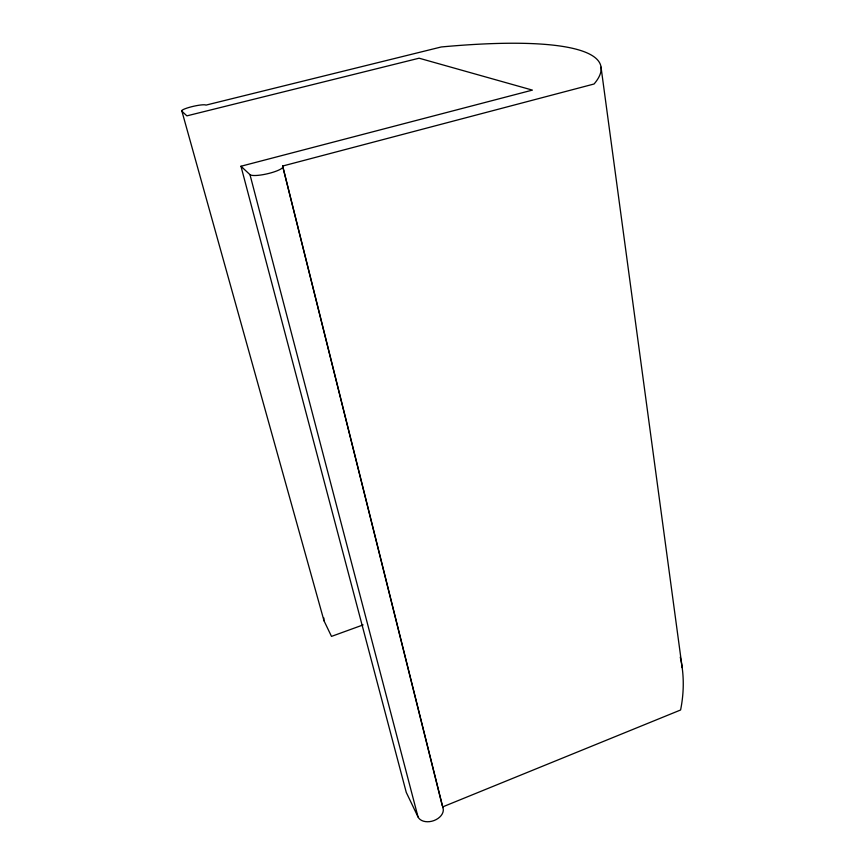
<?xml version="1.0" encoding="UTF-8"?>
<svg xmlns="http://www.w3.org/2000/svg" width="865" height="865" viewBox="0 0 865 865"><rect width="100%" height="100%" fill="white"/><g stroke="black" fill="none" stroke-linecap="round" stroke-linejoin="round"><path stroke-width="1.3" d="M363.116 624.908L331.49 636.391L324.018 620.811L181.747 110.601A12.543 1.881 -12.9 0 1 193.717 106.233A12.543 1.881 -12.9 0 1 205.967 105.119L441.258 46.969A373.053 67.438 -12.9 0 1 594.06 84.002L282.639 166.037L442.264 805.618M282.639 166.037L442.891 807.596A13.299 9.277 -18.1 0 1 434.003 820.561A13.299 9.277 -18.1 0 1 418.022 816.938L406.258 792.383L240.967 166.242L532.397 90.111L419.093 58.204L186.883 115.867L181.758 111.098M240.967 166.242L249.974 174.633L418.022 816.938M442.891 807.596L442.599 806.926L680.593 709.992A297.019 184.526 -17.2 0 0 680.258 657.119M324.018 620.811L323.726 619.383A10.38 5.568 -17 0 1 323.997 618.097M601.034 67.156L682.171 667.618M282.866 166.264A17.073 3.546 -12.9 0 1 269.015 173.378A17.073 3.546 -12.9 0 1 249.974 174.633"/></g></svg>
